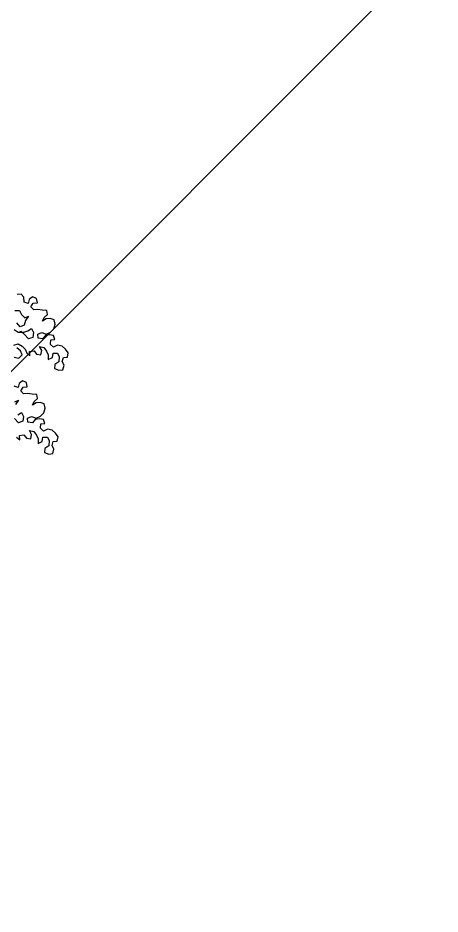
# Model space of a CAD drawing. Header units: inches. Extents: x 350994 to 353538, y 1581369 to 1583842.
# Drawn here: x 351513.753 to 351515.627, y 1583415.072 to 1583419.046 of the extents above; entities that cross this region are included whole.
import ezdxf

# ---------------------------------------------------------------- set-up
doc = ezdxf.new("R2010")
doc.units = ezdxf.units.IN
doc.header["$MEASUREMENT"] = 0
doc.linetypes.add('1', pattern=[0])
doc.layers.add('FOREST', color=96, linetype='Continuous')
doc.layers.add('TREE', color=81, linetype='1')

# ---------------------------------------------------------------- blocks, each defined once
blk = doc.blocks.new('TREE_4')
at = {"color": 94}
for points in [[(2132.6, 6472.6), (2170.2, 6463.9), (2196.2, 6489.9), (2181.8, 6521.7), (2152.9, 6544.9)], [(2129.8, 6568), (2164.5, 6576.6), (2196.3, 6559.3), (2219.4, 6536.1), (2231, 6504.3), (2257, 6484), (2254.1, 6515.8), (2288.8, 6521.6), (2309, 6495.6), (2343.7, 6489.7), (2349.5, 6524.4), (2332.2, 6556.3), (2366.9, 6547.5), (2387.1, 6518.6), (2401.5, 6489.7), (2401.5, 6455), (2433.3, 6469.4), (2439.1, 6504.1), (2473.8, 6504.1), (2488.3, 6475.2), (2485.3, 6434.7), (2453.5, 6414.5), (2450.6, 6382.7), (2485.3, 6371.1), (2517.1, 6373.9), (2525.8, 6408.6), (2511.4, 6437.5), (2520.1, 6469.3), (2551.9, 6472.2), (2557.7, 6506.9), (2537.5, 6535.8), (2511.5, 6559), (2473.9, 6567.7), (2442.1, 6550.4), (2419, 6573.5), (2421.9, 6608.2), (2453.7, 6611.1), (2442.1, 6642.9), (2410.3, 6648.7), (2378.5, 6643), (2355.4, 6617), (2320.7, 6622.8), (2317.8, 6654.6), (2349.6, 6666.1), (2384.3, 6654.5), (2419, 6668.9), (2445.1, 6694.9), (2456.7, 6732.5), (2448, 6767.2), (2416.2, 6775.9), (2384.4, 6773.1), (2355.5, 6755.7), (2370, 6784.6), (2396, 6807.7), (2390.3, 6839.5), (2352.7, 6842.5), (2318, 6848.3), (2286.2, 6845.4), (2263.1, 6868.6), (2283.4, 6897.5), (2315.2, 6900.3), (2309.4, 6935), (2277.6, 6946.6), (2251.6, 6926.4), (2242.9, 6894.6), (2211.1, 6906.2), (2208.2, 6943.8), (2188, 6969.8), (2156.2, 6967)], [(2138.7, 6839.8), (2173.4, 6839.7), (2190.8, 6807.9), (2216.8, 6781.9), (2245.7, 6796.3), (2222.5, 6761.6), (2210.9, 6724.1), (2179.1, 6712.5), (2153.1, 6741.5)], [(2132.8, 6689.4), (2164.6, 6669.2), (2208, 6669.1), (2239.8, 6680.7), (2268.7, 6698), (2286, 6666.2), (2280.2, 6628.6), (2245.5, 6617.1), (2213.7, 6651.8), (2187.7, 6674.9), (2167.5, 6666.3)], [(2151.5, 5843.1), (2177.5, 5822.8), (2174.6, 5854.6), (2209.3, 5860.4), (2229.5, 5834.3), (2264.2, 5828.5), (2270, 5863.2), (2252.7, 5895), (2287.4, 5886.3), (2307.6, 5857.4), (2322, 5828.5), (2322, 5793.8), (2353.8, 5808.2), (2359.6, 5842.9), (2394.3, 5842.8), (2408.8, 5813.9), (2405.8, 5773.4), (2374, 5753.2), (2371.1, 5721.4), (2405.8, 5709.8), (2437.6, 5712.7), (2446.3, 5747.4), (2431.9, 5776.3), (2440.6, 5808.1), (2472.4, 5811), (2478.2, 5845.7), (2458, 5874.6), (2432, 5897.7), (2394.4, 5906.5), (2362.6, 5889.1), (2339.5, 5912.3), (2342.4, 5947), (2374.2, 5949.8), (2362.7, 5981.7), (2330.9, 5987.5), (2299.1, 5981.7), (2275.9, 5955.7), (2241.2, 5961.5), (2238.4, 5993.3), (2270.2, 6004.9), (2304.9, 5993.3), (2339.6, 6007.7), (2365.6, 6033.7), (2377.2, 6071.3), (2368.6, 6106), (2336.8, 6114.7), (2305, 6111.8), (2276, 6094.5), (2290.5, 6123.4), (2316.6, 6146.5), (2310.8, 6178.3), (2273.2, 6181.2), (2238.5, 6187.1), (2206.7, 6184.2), (2183.6, 6207.3), (2203.9, 6236.2), (2235.7, 6239.1), (2229.9, 6273.8), (2198.1, 6285.4), (2172.1, 6265.2), (2163.4, 6233.4), (2131.6, 6245)], [(2137.3, 6120.6), (2166.2, 6135.1), (2143, 6100.4)], [(2160.3, 6019.4), (2189.2, 6036.7), (2206.6, 6004.9), (2200.7, 5967.3), (2166, 5955.8), (2134.3, 5990.5)]]:
    blk.add_lwpolyline(points, dxfattribs=at)

msp = doc.modelspace()

# ---------------------------------------------------------------- hatches: boundary and pattern name
at = {"layer": 'FOREST', "lineweight": 5}
h = msp.add_hatch(dxfattribs=at)
h.set_pattern_fill('ANSI31', color=96, scale=50, style=0)
h.paths.add_polyline_path([(351604.9274, 1583347.98), (351663.0036, 1583522.9504), (351611.8779, 1583545.3594), (351490.2916, 1583598.0852), (351436.5696, 1583404.4646), (351529.745, 1583373.1705)])
h.paths.add_polyline_path([(351517.5086, 1583480.1397), (351575.3657, 1583480.1397), (351575.3657, 1583465.1397), (351517.5086, 1583465.1397)], flags=24)

# ---------------------------------------------------------------- block references
at = {"layer": 'TREE', "lineweight": 5, "xscale": 0.0005632341344607994, "yscale": 0.0005632341490127146, "zscale": 0.0005632341444477617}
msp.add_blockref('TREE_4', (351512.5349, 1583413.8965), dxfattribs=at)

doc.saveas('drawing.dxf')
